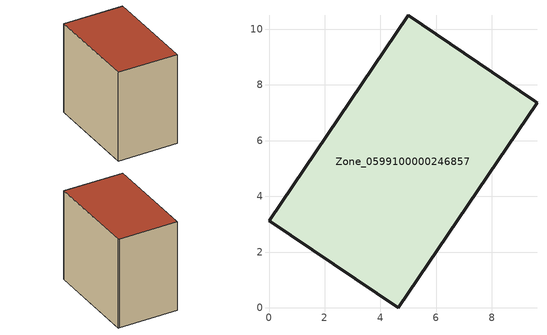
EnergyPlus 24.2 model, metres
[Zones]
Zone_0599100000246857
 floor ground (C_G): 4.99,10.51 9.52,7.43 9.62,7.37 4.64,0 0,3.12 z0.98
 wall outside (C_F): 9.52,7.43 4.99,10.51 0,3.12 4.64,0 9.62,7.37 9.52,7.43 z0.98:9.46
 roof outside (C_R): 0,3.12 4.64,0 9.62,7.37 9.52,7.43 4.99,10.51 z9.46
[BUILDING]
Pand.0599100000246857: North Axis=0; Terrain=City; Loads Convergence Tolerance Value=0.04; Temperature Convergence Tolerance Value=0.4; Solar Distribution=FullExterior; Maximum Number of Warmup Days=25; Minimum Number of Warmup Days=1
[Site:Location]
Rotterdam.The.Hague.AP_ZH_NLD Design_Conditions: Latitude=51.96; Longitude=4.45; Time Zone=1; Elevation=-4.5
[SITE:GROUNDTEMPERATURE:BUILDINGSURFACE]
18, 18, 18, 18, 18, 18, 18, 18, 18, 18, 18, 18
[MATERIAL] Thermal Absorptance=0.9; Solar Absorptance=0.7; Visible Absorptance=0.7
Name | Roughness | Thickness | Conductivity | Density | Specific Heat
G.TC.1975-1991 | MediumSmooth | 0.15 | 0.288461 | 540 | 1210
F.TC.1975-1991 | Rough | 0.3 | 0.230769 | 1920 | 840
R.TC.1975-1991 | MediumRough | 0.2 | 0.153846 | 1500 | 1000
[CONSTRUCTION]
C_G: G.TC.1975-1991
C_F: F.TC.1975-1991
C_R: R.TC.1975-1991
[ZONE]
Zone_0599100000246857: Type=1; Multiplier=1; Ceiling Height=Autocalculate; Volume=Autocalculate; Floor Area=autocalculate; Part of Total Floor Area=Yes
[ZONEINFILTRATION:DESIGNFLOWRATE]
Infil_Zone_0599100000246857: Zone or ZoneList or Space or SpaceList=Zone_0599100000246857; Schedule=AlwaysOn; Design Flow Rate Calculation Method=Flow/Area; Flow Rate per Floor Area=0.003; Constant Term Coefficient=1; Temperature Term Coefficient=0; Velocity Term Coefficient=0; Velocity Squared Term Coefficient=0
[HVACTEMPLATE:ZONE:IDEALLOADSAIRSYSTEM]
Zone_0599100000246857: Maximum Heating Supply Air Temperature=50; Minimum Cooling Supply Air Temperature=13; Maximum Heating Supply Air Humidity Ratio=0.0156; Minimum Cooling Supply Air Humidity Ratio=0.0077; Heating Limit=NoLimit; Cooling Limit=NoLimit; Dehumidification Control Type=ConstantSensibleHeatRatio; Cooling Sensible Heat Ratio=0.7; Dehumidification Setpoint=60; Humidification Control Type=None; Humidification Setpoint=30; Outdoor Air Method=None; Outdoor Air Flow Rate per Person=0.00944; Outdoor Air Flow Rate per Zone Floor Area=0; Outdoor Air Flow Rate per Zone=0; Demand Controlled Ventilation Type=None; Outdoor Air Economizer Type=NoEconomizer; Heat Recovery Type=None; Sensible Heat Recovery Effectiveness=0.7; Latent Heat Recovery Effectiveness=0.65
[ZONECONTROL:THERMOSTAT]
ThermostatControl_Zone_0599100000246857: Zone or ZoneList=Zone_0599100000246857; Control Type Schedule=DualSetpointControlType; Control 1=Thermostat_Zone_0599100000246857; Temperature Difference Between Cutout And Setpoint=0
[THERMOSTATSETPOINT:DUALSETPOINT]
Thermostat_Zone_0599100000246857: Heating Setpoint Temperature Schedule=HeatingSetpoint_Zone_0599100000246857; Cooling Setpoint Temperature Schedule=CoolingSetpoint_Zone_0599100000246857
[SCHEDULE:COMPACT]
HeatingSetpoint_Zone_0599100000246857: Through: 12/31, For: AllDays, Until: 24:00, 21
CoolingSetpoint_Zone_0599100000246857: Through: 12/31, For: AllDays, Until: 24:00, 24
DualSetpointControlType: Through: 12/31, For: AllDays, Until: 24:00, 4
AlwaysOn: Through: 12/31, For: AllDays, Until: 24:00, 1
